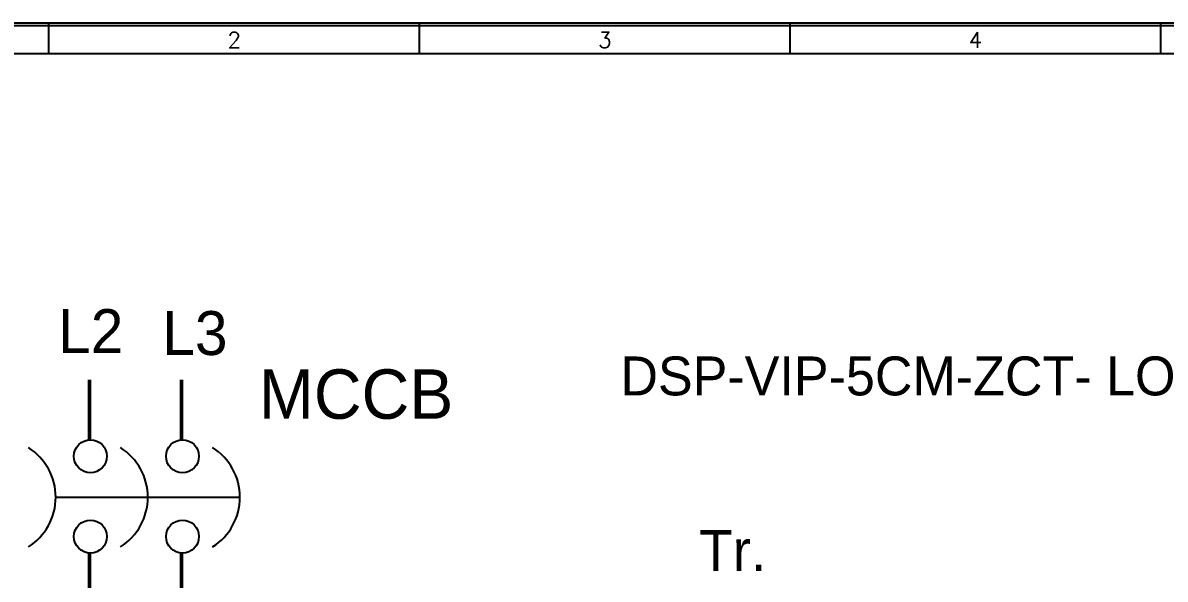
# Model space of a CAD drawing. Header units: millimetres. Extents: x 77 to 917, y 105 to 1108.
# Drawn here: x 146.4 to 269.7, y 935.3 to 995.4 of the extents above; entities that cross this region are included whole.
import ezdxf
from ezdxf.enums import TextEntityAlignment as Align

# ---------------------------------------------------------------- set-up
doc = ezdxf.new("R2010")
doc.units = ezdxf.units.MM
for name, color, linetype in [('20', 2, 'Continuous'), ('30', 3, 'Continuous'), ('70', 7, 'Continuous'), ('ASHADE', 7, 'Continuous')]:
    doc.layers.add(name, color=color, linetype=linetype)
doc.styles.add('ghs', font='NGULIM.TTF')
doc.styles.add('SIMPLEX', font='SIMPLEX')

msp = doc.modelspace()

# ---------------------------------------------------------------- linework, layer by layer
msp.add_line((149.923, 944.166), (169.803, 944.166))
at = {"layer": '20', "color": 7}
msp.add_line((102.491, 992.057), (475.891, 992.057), dxfattribs=at)
at = {"layer": '30', "color": 7}
for p, q in [((149.191, 992.057), (149.191, 995.357)), ((189.191, 992.057), (189.191, 995.357)), ((229.191, 992.057), (229.191, 995.357)), ((269.191, 992.057), (269.191, 995.357))]:
    msp.add_line(p, q, dxfattribs=at)
at = {"layer": '70', "color": 7}
for points in [[(479.191, 725.357), (99.191, 725.357), (99.191, 995.357), (479.191, 995.357)], [(478.891, 725.657), (99.491, 725.657), (99.491, 995.057), (478.891, 995.057)]]:
    msp.add_lwpolyline(points, close=True, dxfattribs=at)
at = {"layer": 'ASHADE', "color": 7, "linetype": 'ByBlock', "lineweight": 50, "ltscale": 2}
for p, q in [((153.561, 956.836), (153.561, 950.357)), ((163.501, 956.836), (163.501, 950.357)), ((153.561, 938.142), (153.561, 911.116)), ((163.501, 938.142), (163.501, 911.116))]:
    msp.add_line(p, q, dxfattribs=at)
at = {"layer": 'ASHADE', "ltscale": 2}
for centre in [(153.663, 948.581), (163.603, 948.581), (153.663, 939.917), (163.603, 939.917)]:
    msp.add_circle(centre, 1.778, dxfattribs=at)
for centre in [(143.59, 944.166), (153.53, 944.166), (163.47, 944.166)]:
    msp.add_arc(centre, 6.333, 302.22193, 57.77807, dxfattribs=at)

# ---------------------------------------------------------------- texts
at = {"layer": '30', "color": 7, "style": 'SIMPLEX'}
for s, p in [('2', (169.191, 993.511)), ('3', (209.191, 993.511)), ('4', (249.191, 993.511))]:
    msp.add_text(s, height=1.7, dxfattribs=at).set_placement(p, align=Align.MIDDLE)
at = {"layer": 'ASHADE', "ltscale": 2, "style": 'ghs'}
for s, height, p in [('L2', 4.7416, (150.171, 959.722)), ('L3', 4.7416, (161.412, 959.511)), ('DSP-VIP-5CM-ZCT- LOP(local operate panel) / rCS(remote control system)', 4.2, (210.865, 955.154)), ('MCCB', 5.3343, (171.835, 952.63)), ('Tr.', 4.4382, (219.365, 936.196))]:
    msp.add_text(s, height=height, dxfattribs=at).set_placement(p)

doc.saveas('drawing.dxf')
